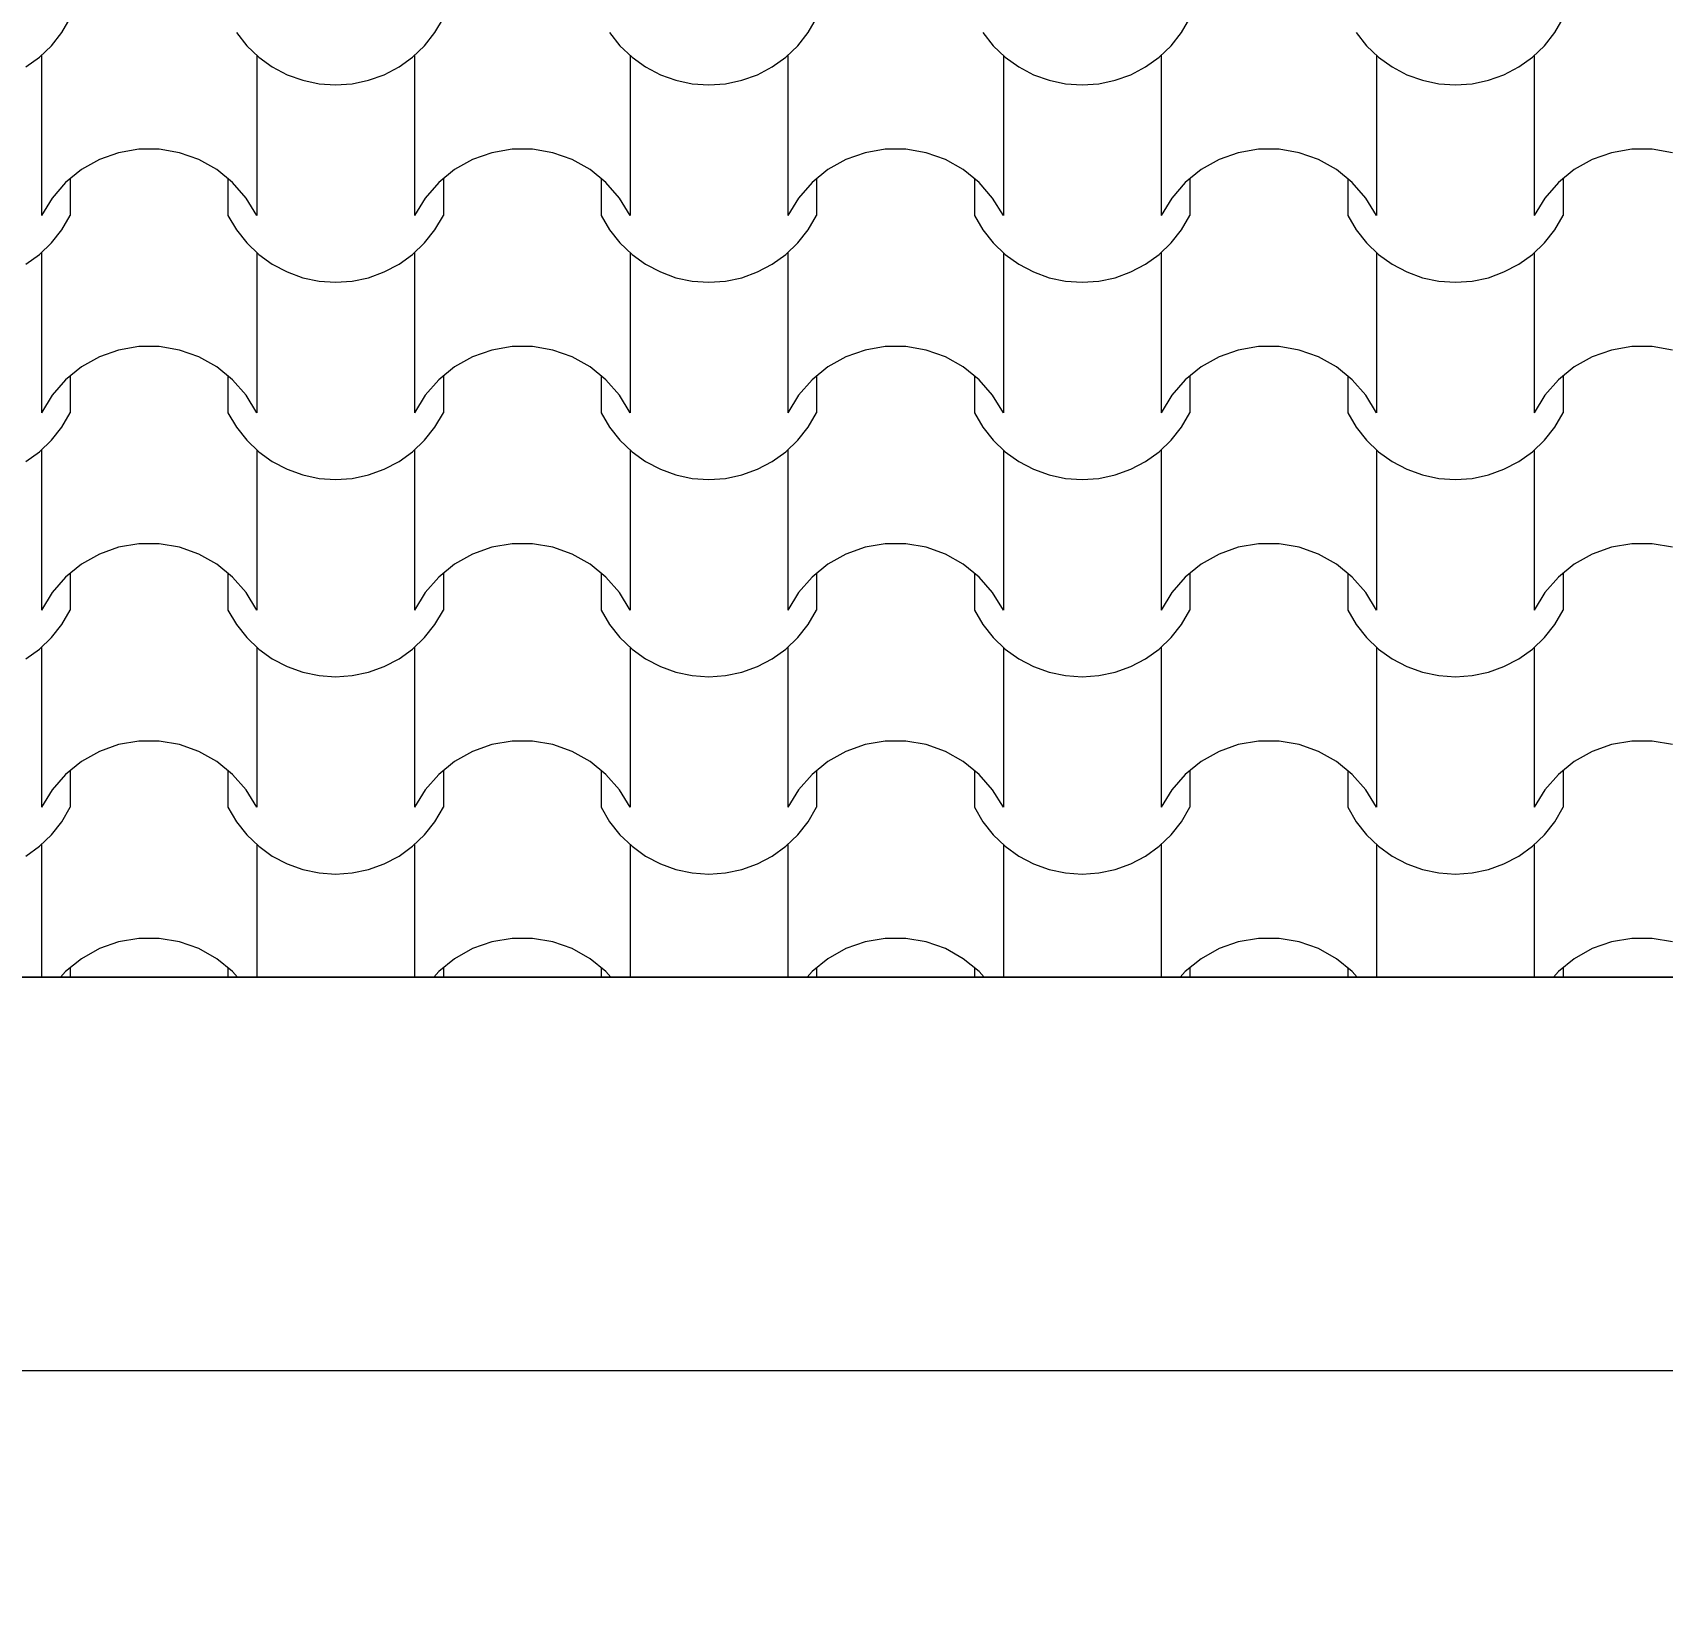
# Model space of a CAD drawing. Header units: millimetres. Extents: x 318905 to 439572, y -5133 to 105868.
# Drawn here: x 362623 to 363865, y 5334 to 6543 of the extents above; entities that cross this region are included whole.
import ezdxf

# ---------------------------------------------------------------- set-up
doc = ezdxf.new("R2010")
doc.units = ezdxf.units.MM
doc.header["$MEASUREMENT"] = 0
for name, color, linetype, lineweight in [('0_Stylo_No__98', 154, 'Continuous', 0), ('2D -  Dessin général_Stylo_No__1', 7, 'Continuous', 5), ('OMBRES_Stylo_No__1', 7, 'Continuous', 5)]:
    doc.layers.add(name, color=color, linetype=linetype, lineweight=lineweight)
doc.layers.add('OMBRES_Stylo_No__82', color=7, linetype='Continuous', lineweight=13, true_color=0xaaaaaa)
doc.styles.add('STYLE_GENERE_3', font='')
doc.styles.get('STYLE_GENERE_3').set_extended_font_data('Arial')
doc.dimstyles.new('STYLE_GENERE__1', dxfattribs={"dimtxt": 200, "dimasz": 142.5, "dimexe": 0.18, "dimexo": 500, "dimgap": 0.09, "dimtad": 0, "dimtih": 1, "dimtoh": 1, "dimlfac": 0.001, "dimzin": 0, "dimdsep": 46, "dimtxsty": 'STYLE_GENERE_3', "dimblk": 'ARROWHEAD_6', "dimblk1": 'ARROWHEAD_6', "dimblk2": 'ARROWHEAD_6', "dimcen": 0.09, "dimclrd": 154, "dimclre": 154, "dimclrt": 154, "dimazin": 0, "dimtfac": 1, "dimtdec": 4, "dimtmove": 0, "dimatfit": 3, "dimfxl": 0, "dimtolj": 1, "dimtzin": 0, "dimarcsym": 0})

# ---------------------------------------------------------------- blocks, each defined once
blk = doc.blocks.new('*X107')
at = {"layer": 'OMBRES_Stylo_No__82', "linetype": 'Continuous'}
for p, q in [((362645.4, 6542.9), (362651.9, 6553.8)), ((362929.9, 6542.9), (362936.4, 6553.8)), ((363214.4, 6542.9), (363220.8, 6553.8)), ((363498.9, 6542.9), (363505.3, 6553.8)), ((363783.4, 6542.9), (363789.8, 6553.8)), ((362637.6, 6532.9), (362645.4, 6542.9)), ((362778.6, 6542.9), (362786.4, 6532.9)), ((362922, 6532.9), (362929.9, 6542.9)), ((363063, 6542.9), (363070.9, 6532.9)), ((363206.5, 6532.9), (363214.4, 6542.9)), ((363347.5, 6542.9), (363355.4, 6532.9)), ((363491, 6532.9), (363498.9, 6542.9)), ((363632, 6542.9), (363639.9, 6532.9)), ((363775.5, 6532.9), (363783.4, 6542.9)), ((362618.1, 6516.7), (362628.4, 6524.1)), ((362628.4, 6524.1), (362637.6, 6532.9)), ((362629.9, 6525.4), (362629.9, 6464.5)), ((362786.4, 6532.9), (362795.6, 6524.1)), ((362794.1, 6525.4), (362794.1, 6464.5)), ((362795.6, 6524.1), (362805.9, 6516.7)), ((362902.5, 6516.7), (362912.8, 6524.1)), ((362912.8, 6524.1), (362922, 6532.9)), ((362914.4, 6525.4), (362914.4, 6464.5)), ((363070.9, 6532.9), (363080.1, 6524.1)), ((363078.6, 6525.4), (363078.6, 6464.5)), ((363080.1, 6524.1), (363090.4, 6516.7)), ((363187, 6516.7), (363197.3, 6524.1)), ((363197.3, 6524.1), (363206.5, 6532.9)), ((363198.8, 6525.4), (363198.8, 6464.5)), ((363355.4, 6532.9), (363364.6, 6524.1)), ((363363.1, 6525.4), (363363.1, 6464.5)), ((363364.6, 6524.1), (363374.9, 6516.7)), ((363471.5, 6516.7), (363481.8, 6524.1)), ((363481.8, 6524.1), (363491, 6532.9)), ((363483.3, 6525.4), (363483.3, 6464.5)), ((363639.9, 6532.9), (363649.1, 6524.1)), ((363647.6, 6525.4), (363647.6, 6464.5)), ((363649.1, 6524.1), (363659.4, 6516.7)), ((363756, 6516.7), (363766.3, 6524.1)), ((363766.3, 6524.1), (363775.5, 6532.9)), ((363767.8, 6525.4), (363767.8, 6464.5)), ((362805.9, 6516.7), (362817.2, 6510.8)), ((362817.2, 6510.8), (362829.1, 6506.5)), ((362879.3, 6506.5), (362891.3, 6510.8)), ((362891.3, 6510.8), (362902.5, 6516.7)), ((363090.4, 6516.7), (363101.7, 6510.8)), ((363101.7, 6510.8), (363113.6, 6506.5)), ((363163.8, 6506.5), (363175.8, 6510.8)), ((363175.8, 6510.8), (363187, 6516.7)), ((363374.9, 6516.7), (363386.1, 6510.8)), ((363386.1, 6510.8), (363398.1, 6506.5)), ((363448.3, 6506.5), (363460.3, 6510.8)), ((363460.3, 6510.8), (363471.5, 6516.7)), ((363659.4, 6516.7), (363670.6, 6510.8)), ((363670.6, 6510.8), (363682.6, 6506.5)), ((363732.8, 6506.5), (363744.7, 6510.8)), ((363744.7, 6510.8), (363756, 6516.7)), ((362829.1, 6506.5), (362841.6, 6503.9)), ((362841.6, 6503.9), (362854.2, 6503)), ((362854.2, 6503), (362866.9, 6503.9)), ((362866.9, 6503.9), (362879.3, 6506.5)), ((363113.6, 6506.5), (363126, 6503.9)), ((363126, 6503.9), (363138.7, 6503)), ((363138.7, 6503), (363151.4, 6503.9)), ((363151.4, 6503.9), (363163.8, 6506.5)), ((363398.1, 6506.5), (363410.5, 6503.9)), ((363410.5, 6503.9), (363423.2, 6503)), ((363423.2, 6503), (363435.9, 6503.9)), ((363435.9, 6503.9), (363448.3, 6506.5)), ((363682.6, 6506.5), (363695, 6503.9)), ((363695, 6503.9), (363707.7, 6503)), ((363707.7, 6503), (363720.4, 6503.9)), ((363720.4, 6503.9), (363732.8, 6506.5)), ((362629.9, 6464.5), (362629.9, 6403.5)), ((362794.1, 6464.5), (362794.1, 6403.5)), ((362914.4, 6464.5), (362914.4, 6403.5)), ((363078.6, 6464.5), (363078.6, 6403.5)), ((363198.8, 6464.5), (363198.8, 6403.5)), ((363363.1, 6464.5), (363363.1, 6403.5)), ((363483.3, 6464.5), (363483.3, 6403.5)), ((363647.6, 6464.5), (363647.6, 6403.5)), ((363767.8, 6464.5), (363767.8, 6403.5)), ((362688.8, 6451.3), (362674.1, 6446.1)), ((362704.2, 6454), (362688.8, 6451.3)), ((362712, 6454), (362704.2, 6454)), ((362719.8, 6454), (362712, 6454)), ((362735.2, 6451.3), (362719.8, 6454)), ((362749.9, 6446.1), (362735.2, 6451.3)), ((362973.3, 6451.3), (362958.5, 6446.1)), ((362988.7, 6454), (362973.3, 6451.3)), ((362996.5, 6454), (362988.7, 6454)), ((363004.3, 6454), (362996.5, 6454)), ((363019.7, 6451.3), (363004.3, 6454)), ((363034.4, 6446.1), (363019.7, 6451.3)), ((363257.7, 6451.3), (363243, 6446.1)), ((363273.1, 6454), (363257.7, 6451.3)), ((363281, 6454), (363273.1, 6454)), ((363288.8, 6454), (363281, 6454)), ((363304.2, 6451.3), (363288.8, 6454)), ((363318.9, 6446.1), (363304.2, 6451.3)), ((363542.2, 6451.3), (363527.5, 6446.1)), ((363557.6, 6454), (363542.2, 6451.3)), ((363565.4, 6454), (363557.6, 6454)), ((363573.3, 6454), (363565.4, 6454)), ((363588.7, 6451.3), (363573.3, 6454)), ((363603.4, 6446.1), (363588.7, 6451.3)), ((363826.7, 6451.3), (363812, 6446.1)), ((363842.1, 6454), (363826.7, 6451.3)), ((363849.9, 6454), (363842.1, 6454)), ((363857.7, 6454), (363849.9, 6454)), ((363873.1, 6451.3), (363857.7, 6454)), ((362660.4, 6438.5), (362648.3, 6428.6)), ((362674.1, 6446.1), (362660.4, 6438.5)), ((362763.6, 6438.5), (362749.9, 6446.1)), ((362775.7, 6428.6), (362763.6, 6438.5)), ((362944.9, 6438.5), (362932.8, 6428.6)), ((362958.5, 6446.1), (362944.9, 6438.5)), ((363048.1, 6438.5), (363034.4, 6446.1)), ((363060.2, 6428.6), (363048.1, 6438.5)), ((363229.4, 6438.5), (363217.3, 6428.6)), ((363243, 6446.1), (363229.4, 6438.5)), ((363332.5, 6438.5), (363318.9, 6446.1)), ((363344.7, 6428.6), (363332.5, 6438.5)), ((363513.9, 6438.5), (363501.7, 6428.6)), ((363527.5, 6446.1), (363513.9, 6438.5)), ((363617, 6438.5), (363603.4, 6446.1)), ((363629.1, 6428.6), (363617, 6438.5)), ((363798.3, 6438.5), (363786.2, 6428.6)), ((363812, 6446.1), (363798.3, 6438.5)), ((362648.3, 6428.6), (362638, 6416.8)), ((362651.9, 6431.5), (362651.9, 6403.5)), ((362772.1, 6431.5), (362772.1, 6403.5)), ((362786, 6416.8), (362775.7, 6428.6)), ((362932.8, 6428.6), (362922.5, 6416.8)), ((362936.4, 6431.5), (362936.4, 6403.5)), ((363056.6, 6431.5), (363056.6, 6403.5)), ((363070.5, 6416.8), (363060.2, 6428.6)), ((363217.3, 6428.6), (363207, 6416.8)), ((363220.8, 6431.5), (363220.8, 6403.5)), ((363341.1, 6431.5), (363341.1, 6403.5)), ((363354.9, 6416.8), (363344.7, 6428.6)), ((363501.7, 6428.6), (363491.5, 6416.8)), ((363505.3, 6431.5), (363505.3, 6403.5)), ((363625.6, 6431.5), (363625.6, 6403.5)), ((363639.4, 6416.8), (363629.1, 6428.6)), ((363786.2, 6428.6), (363775.9, 6416.8)), ((363789.8, 6431.5), (363789.8, 6403.5)), ((362638, 6416.8), (362629.9, 6403.5)), ((362794.1, 6403.5), (362786, 6416.8)), ((362922.5, 6416.8), (362914.4, 6403.5)), ((363078.6, 6403.5), (363070.5, 6416.8)), ((363207, 6416.8), (363198.8, 6403.5)), ((363363.1, 6403.5), (363354.9, 6416.8)), ((363491.5, 6416.8), (363483.3, 6403.5)), ((363647.6, 6403.5), (363639.4, 6416.8)), ((363775.9, 6416.8), (363767.8, 6403.5)), ((362645.4, 6392.5), (362651.9, 6403.5)), ((362772.1, 6403.5), (362778.6, 6392.5)), ((362929.9, 6392.5), (362936.4, 6403.5)), ((363056.6, 6403.5), (363063, 6392.5)), ((363214.4, 6392.5), (363220.8, 6403.5)), ((363341.1, 6403.5), (363347.5, 6392.5)), ((363498.9, 6392.5), (363505.3, 6403.5)), ((363625.6, 6403.5), (363632, 6392.5)), ((363783.4, 6392.5), (363789.8, 6403.5)), ((362637.6, 6382.6), (362645.4, 6392.5)), ((362778.6, 6392.5), (362786.4, 6382.6)), ((362922, 6382.6), (362929.9, 6392.5)), ((363063, 6392.5), (363070.9, 6382.6)), ((363206.5, 6382.6), (363214.4, 6392.5)), ((363347.5, 6392.5), (363355.4, 6382.6)), ((363491, 6382.6), (363498.9, 6392.5)), ((363632, 6392.5), (363639.9, 6382.6)), ((363775.5, 6382.6), (363783.4, 6392.5)), ((362618.1, 6366.4), (362628.4, 6373.8)), ((362628.4, 6373.8), (362637.6, 6382.6)), ((362629.9, 6375.1), (362629.9, 6314.1)), ((362786.4, 6382.6), (362795.6, 6373.8)), ((362794.1, 6375.1), (362794.1, 6314.1)), ((362795.6, 6373.8), (362805.9, 6366.4)), ((362902.5, 6366.4), (362912.8, 6373.8)), ((362912.8, 6373.8), (362922, 6382.6)), ((362914.4, 6375.1), (362914.4, 6314.1)), ((363070.9, 6382.6), (363080.1, 6373.8)), ((363078.6, 6375.1), (363078.6, 6314.1)), ((363080.1, 6373.8), (363090.4, 6366.4)), ((363187, 6366.4), (363197.3, 6373.8)), ((363197.3, 6373.8), (363206.5, 6382.6)), ((363198.8, 6375.1), (363198.8, 6314.1)), ((363355.4, 6382.6), (363364.6, 6373.8)), ((363363.1, 6375.1), (363363.1, 6314.1)), ((363364.6, 6373.8), (363374.9, 6366.4)), ((363471.5, 6366.4), (363481.8, 6373.8)), ((363481.8, 6373.8), (363491, 6382.6)), ((363483.3, 6375.1), (363483.3, 6314.1)), ((363639.9, 6382.6), (363649.1, 6373.8)), ((363647.6, 6375.1), (363647.6, 6314.1)), ((363649.1, 6373.8), (363659.4, 6366.4)), ((363756, 6366.4), (363766.3, 6373.8)), ((363766.3, 6373.8), (363775.5, 6382.6)), ((363767.8, 6375.1), (363767.8, 6314.1)), ((362805.9, 6366.4), (362817.2, 6360.5)), ((362817.2, 6360.5), (362829.1, 6356.1)), ((362879.3, 6356.1), (362891.3, 6360.5)), ((362891.3, 6360.5), (362902.5, 6366.4)), ((363090.4, 6366.4), (363101.7, 6360.5)), ((363101.7, 6360.5), (363113.6, 6356.1)), ((363163.8, 6356.1), (363175.8, 6360.5)), ((363175.8, 6360.5), (363187, 6366.4)), ((363374.9, 6366.4), (363386.1, 6360.5)), ((363386.1, 6360.5), (363398.1, 6356.1)), ((363448.3, 6356.1), (363460.3, 6360.5)), ((363460.3, 6360.5), (363471.5, 6366.4)), ((363659.4, 6366.4), (363670.6, 6360.5)), ((363670.6, 6360.5), (363682.6, 6356.1)), ((363732.8, 6356.1), (363744.7, 6360.5)), ((363744.7, 6360.5), (363756, 6366.4)), ((362829.1, 6356.1), (362841.6, 6353.5)), ((362841.6, 6353.5), (362854.2, 6352.6)), ((362854.2, 6352.6), (362866.9, 6353.5)), ((362866.9, 6353.5), (362879.3, 6356.1)), ((363113.6, 6356.1), (363126, 6353.5)), ((363126, 6353.5), (363138.7, 6352.6)), ((363138.7, 6352.6), (363151.4, 6353.5)), ((363151.4, 6353.5), (363163.8, 6356.1)), ((363398.1, 6356.1), (363410.5, 6353.5)), ((363410.5, 6353.5), (363423.2, 6352.6)), ((363423.2, 6352.6), (363435.9, 6353.5)), ((363435.9, 6353.5), (363448.3, 6356.1)), ((363682.6, 6356.1), (363695, 6353.5)), ((363695, 6353.5), (363707.7, 6352.6)), ((363707.7, 6352.6), (363720.4, 6353.5)), ((363720.4, 6353.5), (363732.8, 6356.1)), ((362629.9, 6314.1), (362629.9, 6253.1)), ((362794.1, 6314.1), (362794.1, 6253.1)), ((362914.4, 6314.1), (362914.4, 6253.1)), ((363078.6, 6314.1), (363078.6, 6253.1)), ((363198.8, 6314.1), (363198.8, 6253.1)), ((363363.1, 6314.1), (363363.1, 6253.1)), ((363483.3, 6314.1), (363483.3, 6253.1)), ((363647.6, 6314.1), (363647.6, 6253.1)), ((363767.8, 6314.1), (363767.8, 6253.1)), ((362688.8, 6301), (362674.1, 6295.8)), ((362704.2, 6303.7), (362688.8, 6301)), ((362712, 6303.7), (362704.2, 6303.7)), ((362719.8, 6303.7), (362712, 6303.7)), ((362735.2, 6301), (362719.8, 6303.7)), ((362749.9, 6295.8), (362735.2, 6301)), ((362973.3, 6301), (362958.5, 6295.8)), ((362988.7, 6303.7), (362973.3, 6301)), ((362996.5, 6303.7), (362988.7, 6303.7)), ((363004.3, 6303.7), (362996.5, 6303.7)), ((363019.7, 6301), (363004.3, 6303.7)), ((363034.4, 6295.8), (363019.7, 6301)), ((363257.7, 6301), (363243, 6295.8)), ((363273.1, 6303.7), (363257.7, 6301)), ((363281, 6303.7), (363273.1, 6303.7)), ((363288.8, 6303.7), (363281, 6303.7)), ((363304.2, 6301), (363288.8, 6303.7)), ((363318.9, 6295.8), (363304.2, 6301)), ((363542.2, 6301), (363527.5, 6295.8)), ((363557.6, 6303.7), (363542.2, 6301)), ((363565.4, 6303.7), (363557.6, 6303.7)), ((363573.3, 6303.7), (363565.4, 6303.7)), ((363588.7, 6301), (363573.3, 6303.7)), ((363603.4, 6295.8), (363588.7, 6301)), ((363826.7, 6301), (363812, 6295.8)), ((363842.1, 6303.7), (363826.7, 6301)), ((363849.9, 6303.7), (363842.1, 6303.7)), ((363857.7, 6303.7), (363849.9, 6303.7)), ((363873.1, 6301), (363857.7, 6303.7)), ((362660.4, 6288.1), (362648.3, 6278.3)), ((362674.1, 6295.8), (362660.4, 6288.1)), ((362763.6, 6288.1), (362749.9, 6295.8)), ((362775.7, 6278.3), (362763.6, 6288.1)), ((362944.9, 6288.1), (362932.8, 6278.3)), ((362958.5, 6295.8), (362944.9, 6288.1)), ((363048.1, 6288.1), (363034.4, 6295.8)), ((363060.2, 6278.3), (363048.1, 6288.1)), ((363229.4, 6288.1), (363217.3, 6278.3)), ((363243, 6295.8), (363229.4, 6288.1)), ((363332.5, 6288.1), (363318.9, 6295.8)), ((363344.7, 6278.3), (363332.5, 6288.1)), ((363513.9, 6288.1), (363501.7, 6278.3)), ((363527.5, 6295.8), (363513.9, 6288.1)), ((363617, 6288.1), (363603.4, 6295.8)), ((363629.1, 6278.3), (363617, 6288.1)), ((363798.3, 6288.1), (363786.2, 6278.3)), ((363812, 6295.8), (363798.3, 6288.1)), ((362648.3, 6278.3), (362638, 6266.5)), ((362651.9, 6281.2), (362651.9, 6253.1)), ((362772.1, 6281.2), (362772.1, 6253.1)), ((362786, 6266.5), (362775.7, 6278.3)), ((362932.8, 6278.3), (362922.5, 6266.5)), ((362936.4, 6281.2), (362936.4, 6253.1)), ((363056.6, 6281.2), (363056.6, 6253.1)), ((363070.5, 6266.5), (363060.2, 6278.3)), ((363217.3, 6278.3), (363207, 6266.5)), ((363220.8, 6281.2), (363220.8, 6253.1)), ((363341.1, 6281.2), (363341.1, 6253.1)), ((363354.9, 6266.5), (363344.7, 6278.3)), ((363501.7, 6278.3), (363491.5, 6266.5)), ((363505.3, 6281.2), (363505.3, 6253.1)), ((363625.6, 6281.2), (363625.6, 6253.1)), ((363639.4, 6266.5), (363629.1, 6278.3)), ((363786.2, 6278.3), (363775.9, 6266.5)), ((363789.8, 6281.2), (363789.8, 6253.1)), ((362638, 6266.5), (362629.9, 6253.1)), ((362794.1, 6253.1), (362786, 6266.5)), ((362922.5, 6266.5), (362914.4, 6253.1)), ((363078.6, 6253.1), (363070.5, 6266.5)), ((363207, 6266.5), (363198.8, 6253.1)), ((363363.1, 6253.1), (363354.9, 6266.5)), ((363491.5, 6266.5), (363483.3, 6253.1)), ((363647.6, 6253.1), (363639.4, 6266.5)), ((363775.9, 6266.5), (363767.8, 6253.1)), ((362645.4, 6242.2), (362651.9, 6253.1)), ((362772.1, 6253.1), (362778.6, 6242.2)), ((362929.9, 6242.2), (362936.4, 6253.1)), ((363056.6, 6253.1), (363063, 6242.2)), ((363214.4, 6242.2), (363220.8, 6253.1)), ((363341.1, 6253.1), (363347.5, 6242.2)), ((363498.9, 6242.2), (363505.3, 6253.1)), ((363625.6, 6253.1), (363632, 6242.2)), ((363783.4, 6242.2), (363789.8, 6253.1)), ((362637.6, 6232.2), (362645.4, 6242.2)), ((362778.6, 6242.2), (362786.4, 6232.2)), ((362922, 6232.2), (362929.9, 6242.2)), ((363063, 6242.2), (363070.9, 6232.2)), ((363206.5, 6232.2), (363214.4, 6242.2)), ((363347.5, 6242.2), (363355.4, 6232.2)), ((363491, 6232.2), (363498.9, 6242.2)), ((363632, 6242.2), (363639.9, 6232.2)), ((363775.5, 6232.2), (363783.4, 6242.2)), ((362628.4, 6223.5), (362637.6, 6232.2)), ((362629.9, 6224.7), (362629.9, 6163.8)), ((362786.4, 6232.2), (362795.6, 6223.5)), ((362794.1, 6224.7), (362794.1, 6163.8)), ((362912.8, 6223.5), (362922, 6232.2)), ((362914.4, 6224.7), (362914.4, 6163.8)), ((363070.9, 6232.2), (363080.1, 6223.5)), ((363078.6, 6224.7), (363078.6, 6163.8)), ((363197.3, 6223.5), (363206.5, 6232.2)), ((363198.8, 6224.7), (363198.8, 6163.8)), ((363355.4, 6232.2), (363364.6, 6223.5)), ((363363.1, 6224.7), (363363.1, 6163.8)), ((363481.8, 6223.5), (363491, 6232.2)), ((363483.3, 6224.7), (363483.3, 6163.8)), ((363639.9, 6232.2), (363649.1, 6223.5)), ((363647.6, 6224.7), (363647.6, 6163.8)), ((363766.3, 6223.5), (363775.5, 6232.2)), ((363767.8, 6224.7), (363767.8, 6163.8)), ((362618.1, 6216), (362628.4, 6223.5)), ((362795.6, 6223.5), (362805.9, 6216)), ((362805.9, 6216), (362817.2, 6210.1)), ((362891.3, 6210.1), (362902.5, 6216)), ((362902.5, 6216), (362912.8, 6223.5)), ((363080.1, 6223.5), (363090.4, 6216)), ((363090.4, 6216), (363101.7, 6210.1)), ((363175.8, 6210.1), (363187, 6216)), ((363187, 6216), (363197.3, 6223.5)), ((363364.6, 6223.5), (363374.9, 6216)), ((363374.9, 6216), (363386.1, 6210.1)), ((363460.3, 6210.1), (363471.5, 6216)), ((363471.5, 6216), (363481.8, 6223.5)), ((363649.1, 6223.5), (363659.4, 6216)), ((363659.4, 6216), (363670.6, 6210.1)), ((363744.7, 6210.1), (363756, 6216)), ((363756, 6216), (363766.3, 6223.5)), ((362817.2, 6210.1), (362829.1, 6205.8)), ((362829.1, 6205.8), (362841.6, 6203.2)), ((362841.6, 6203.2), (362854.2, 6202.3)), ((362854.2, 6202.3), (362866.9, 6203.2)), ((362866.9, 6203.2), (362879.3, 6205.8)), ((362879.3, 6205.8), (362891.3, 6210.1)), ((363101.7, 6210.1), (363113.6, 6205.8)), ((363113.6, 6205.8), (363126, 6203.2)), ((363126, 6203.2), (363138.7, 6202.3)), ((363138.7, 6202.3), (363151.4, 6203.2)), ((363151.4, 6203.2), (363163.8, 6205.8)), ((363163.8, 6205.8), (363175.8, 6210.1)), ((363386.1, 6210.1), (363398.1, 6205.8)), ((363398.1, 6205.8), (363410.5, 6203.2)), ((363410.5, 6203.2), (363423.2, 6202.3)), ((363423.2, 6202.3), (363435.9, 6203.2)), ((363435.9, 6203.2), (363448.3, 6205.8)), ((363448.3, 6205.8), (363460.3, 6210.1)), ((363670.6, 6210.1), (363682.6, 6205.8)), ((363682.6, 6205.8), (363695, 6203.2)), ((363695, 6203.2), (363707.7, 6202.3)), ((363707.7, 6202.3), (363720.4, 6203.2)), ((363720.4, 6203.2), (363732.8, 6205.8)), ((363732.8, 6205.8), (363744.7, 6210.1)), ((362629.9, 6163.8), (362629.9, 6102.8)), ((362794.1, 6163.8), (362794.1, 6102.8)), ((362914.4, 6163.8), (362914.4, 6102.8)), ((363078.6, 6163.8), (363078.6, 6102.8)), ((363198.8, 6163.8), (363198.8, 6102.8)), ((363363.1, 6163.8), (363363.1, 6102.8)), ((363483.3, 6163.8), (363483.3, 6102.8)), ((363647.6, 6163.8), (363647.6, 6102.8)), ((363767.8, 6163.8), (363767.8, 6102.8)), ((362688.8, 6150.7), (362674.1, 6145.4)), ((362704.2, 6153.3), (362688.8, 6150.7)), ((362712, 6153.3), (362704.2, 6153.3)), ((362719.8, 6153.3), (362712, 6153.3)), ((362735.2, 6150.7), (362719.8, 6153.3)), ((362749.9, 6145.4), (362735.2, 6150.7)), ((362973.3, 6150.7), (362958.5, 6145.4)), ((362988.7, 6153.3), (362973.3, 6150.7)), ((362996.5, 6153.3), (362988.7, 6153.3)), ((363004.3, 6153.3), (362996.5, 6153.3)), ((363019.7, 6150.7), (363004.3, 6153.3)), ((363034.4, 6145.4), (363019.7, 6150.7)), ((363257.7, 6150.7), (363243, 6145.4)), ((363273.1, 6153.3), (363257.7, 6150.7)), ((363281, 6153.3), (363273.1, 6153.3)), ((363288.8, 6153.3), (363281, 6153.3)), ((363304.2, 6150.7), (363288.8, 6153.3)), ((363318.9, 6145.4), (363304.2, 6150.7)), ((363542.2, 6150.7), (363527.5, 6145.4)), ((363557.6, 6153.3), (363542.2, 6150.7)), ((363565.4, 6153.3), (363557.6, 6153.3)), ((363573.3, 6153.3), (363565.4, 6153.3)), ((363588.7, 6150.7), (363573.3, 6153.3)), ((363603.4, 6145.4), (363588.7, 6150.7)), ((363826.7, 6150.7), (363812, 6145.4)), ((363842.1, 6153.3), (363826.7, 6150.7)), ((363849.9, 6153.3), (363842.1, 6153.3)), ((363857.7, 6153.3), (363849.9, 6153.3)), ((363873.1, 6150.7), (363857.7, 6153.3)), ((362660.4, 6137.8), (362648.3, 6127.9)), ((362674.1, 6145.4), (362660.4, 6137.8)), ((362763.6, 6137.8), (362749.9, 6145.4)), ((362775.7, 6127.9), (362763.6, 6137.8)), ((362944.9, 6137.8), (362932.8, 6127.9)), ((362958.5, 6145.4), (362944.9, 6137.8)), ((363048.1, 6137.8), (363034.4, 6145.4)), ((363060.2, 6127.9), (363048.1, 6137.8)), ((363229.4, 6137.8), (363217.3, 6127.9)), ((363243, 6145.4), (363229.4, 6137.8)), ((363332.5, 6137.8), (363318.9, 6145.4)), ((363344.7, 6127.9), (363332.5, 6137.8)), ((363513.9, 6137.8), (363501.7, 6127.9)), ((363527.5, 6145.4), (363513.9, 6137.8)), ((363617, 6137.8), (363603.4, 6145.4)), ((363629.1, 6127.9), (363617, 6137.8)), ((363798.3, 6137.8), (363786.2, 6127.9)), ((363812, 6145.4), (363798.3, 6137.8)), ((362648.3, 6127.9), (362638, 6116.2)), ((362651.9, 6130.8), (362651.9, 6102.8)), ((362772.1, 6130.8), (362772.1, 6102.8)), ((362786, 6116.2), (362775.7, 6127.9)), ((362932.8, 6127.9), (362922.5, 6116.2)), ((362936.4, 6130.8), (362936.4, 6102.8)), ((363056.6, 6130.8), (363056.6, 6102.8)), ((363070.5, 6116.2), (363060.2, 6127.9)), ((363217.3, 6127.9), (363207, 6116.2)), ((363220.8, 6130.8), (363220.8, 6102.8)), ((363341.1, 6130.8), (363341.1, 6102.8)), ((363354.9, 6116.2), (363344.7, 6127.9)), ((363501.7, 6127.9), (363491.5, 6116.2)), ((363505.3, 6130.8), (363505.3, 6102.8)), ((363625.6, 6130.8), (363625.6, 6102.8)), ((363639.4, 6116.2), (363629.1, 6127.9)), ((363786.2, 6127.9), (363775.9, 6116.2)), ((363789.8, 6130.8), (363789.8, 6102.8)), ((362638, 6116.2), (362629.9, 6102.8)), ((362794.1, 6102.8), (362786, 6116.2)), ((362922.5, 6116.2), (362914.4, 6102.8)), ((363078.6, 6102.8), (363070.5, 6116.2)), ((363207, 6116.2), (363198.8, 6102.8)), ((363363.1, 6102.8), (363354.9, 6116.2)), ((363491.5, 6116.2), (363483.3, 6102.8)), ((363647.6, 6102.8), (363639.4, 6116.2)), ((363775.9, 6116.2), (363767.8, 6102.8)), ((362645.4, 6091.9), (362651.9, 6102.8)), ((362772.1, 6102.8), (362778.6, 6091.9)), ((362929.9, 6091.9), (362936.4, 6102.8)), ((363056.6, 6102.8), (363063, 6091.9)), ((363214.4, 6091.9), (363220.8, 6102.8)), ((363341.1, 6102.8), (363347.5, 6091.9)), ((363498.9, 6091.9), (363505.3, 6102.8)), ((363625.6, 6102.8), (363632, 6091.9)), ((363783.4, 6091.9), (363789.8, 6102.8)), ((362637.6, 6081.9), (362645.4, 6091.9)), ((362778.6, 6091.9), (362786.4, 6081.9)), ((362922, 6081.9), (362929.9, 6091.9)), ((363063, 6091.9), (363070.9, 6081.9)), ((363206.5, 6081.9), (363214.4, 6091.9)), ((363347.5, 6091.9), (363355.4, 6081.9)), ((363491, 6081.9), (363498.9, 6091.9)), ((363632, 6091.9), (363639.9, 6081.9)), ((363775.5, 6081.9), (363783.4, 6091.9)), ((362628.4, 6073.1), (362637.6, 6081.9)), ((362786.4, 6081.9), (362795.6, 6073.1)), ((362912.8, 6073.1), (362922, 6081.9)), ((363070.9, 6081.9), (363080.1, 6073.1)), ((363197.3, 6073.1), (363206.5, 6081.9)), ((363355.4, 6081.9), (363364.6, 6073.1)), ((363481.8, 6073.1), (363491, 6081.9)), ((363639.9, 6081.9), (363649.1, 6073.1)), ((363766.3, 6073.1), (363775.5, 6081.9)), ((362618.1, 6065.7), (362628.4, 6073.1)), ((362629.9, 6074.4), (362629.9, 6013.4)), ((362794.1, 6074.4), (362794.1, 6013.4)), ((362795.6, 6073.1), (362805.9, 6065.7)), ((362805.9, 6065.7), (362817.2, 6059.8)), ((362891.3, 6059.8), (362902.5, 6065.7)), ((362902.5, 6065.7), (362912.8, 6073.1)), ((362914.4, 6074.4), (362914.4, 6013.4)), ((363078.6, 6074.4), (363078.6, 6013.4)), ((363080.1, 6073.1), (363090.4, 6065.7)), ((363090.4, 6065.7), (363101.7, 6059.8)), ((363175.8, 6059.8), (363187, 6065.7)), ((363187, 6065.7), (363197.3, 6073.1)), ((363198.8, 6074.4), (363198.8, 6013.4)), ((363363.1, 6074.4), (363363.1, 6013.4)), ((363364.6, 6073.1), (363374.9, 6065.7)), ((363374.9, 6065.7), (363386.1, 6059.8)), ((363460.3, 6059.8), (363471.5, 6065.7)), ((363471.5, 6065.7), (363481.8, 6073.1)), ((363483.3, 6074.4), (363483.3, 6013.4)), ((363647.6, 6074.4), (363647.6, 6013.4)), ((363649.1, 6073.1), (363659.4, 6065.7)), ((363659.4, 6065.7), (363670.6, 6059.8)), ((363744.7, 6059.8), (363756, 6065.7)), ((363756, 6065.7), (363766.3, 6073.1)), ((363767.8, 6074.4), (363767.8, 6013.4)), ((362817.2, 6059.8), (362829.1, 6055.5)), ((362829.1, 6055.5), (362841.6, 6052.9)), ((362841.6, 6052.9), (362854.2, 6052)), ((362854.2, 6052), (362866.9, 6052.9)), ((362866.9, 6052.9), (362879.3, 6055.5)), ((362879.3, 6055.5), (362891.3, 6059.8)), ((363101.7, 6059.8), (363113.6, 6055.5)), ((363113.6, 6055.5), (363126, 6052.9)), ((363126, 6052.9), (363138.7, 6052)), ((363138.7, 6052), (363151.4, 6052.9)), ((363151.4, 6052.9), (363163.8, 6055.5)), ((363163.8, 6055.5), (363175.8, 6059.8)), ((363386.1, 6059.8), (363398.1, 6055.5)), ((363398.1, 6055.5), (363410.5, 6052.9)), ((363410.5, 6052.9), (363423.2, 6052)), ((363423.2, 6052), (363435.9, 6052.9)), ((363435.9, 6052.9), (363448.3, 6055.5)), ((363448.3, 6055.5), (363460.3, 6059.8)), ((363670.6, 6059.8), (363682.6, 6055.5)), ((363682.6, 6055.5), (363695, 6052.9)), ((363695, 6052.9), (363707.7, 6052)), ((363707.7, 6052), (363720.4, 6052.9)), ((363720.4, 6052.9), (363732.8, 6055.5)), ((363732.8, 6055.5), (363744.7, 6059.8)), ((362629.9, 6013.4), (362629.9, 5952.5)), ((362794.1, 6013.4), (362794.1, 5952.5)), ((362914.4, 6013.4), (362914.4, 5952.5)), ((363078.6, 6013.4), (363078.6, 5952.5)), ((363198.8, 6013.4), (363198.8, 5952.5)), ((363363.1, 6013.4), (363363.1, 5952.5)), ((363483.3, 6013.4), (363483.3, 5952.5)), ((363647.6, 6013.4), (363647.6, 5952.5)), ((363767.8, 6013.4), (363767.8, 5952.5)), ((362688.8, 6000.3), (362674.1, 5995.1)), ((362704.2, 6003), (362688.8, 6000.3)), ((362712, 6003), (362704.2, 6003)), ((362719.8, 6003), (362712, 6003)), ((362735.2, 6000.3), (362719.8, 6003)), ((362749.9, 5995.1), (362735.2, 6000.3)), ((362973.3, 6000.3), (362958.5, 5995.1)), ((362988.7, 6003), (362973.3, 6000.3)), ((362996.5, 6003), (362988.7, 6003)), ((363004.3, 6003), (362996.5, 6003)), ((363019.7, 6000.3), (363004.3, 6003)), ((363034.4, 5995.1), (363019.7, 6000.3)), ((363257.7, 6000.3), (363243, 5995.1)), ((363273.1, 6003), (363257.7, 6000.3)), ((363281, 6003), (363273.1, 6003)), ((363288.8, 6003), (363281, 6003)), ((363304.2, 6000.3), (363288.8, 6003)), ((363318.9, 5995.1), (363304.2, 6000.3)), ((363542.2, 6000.3), (363527.5, 5995.1)), ((363557.6, 6003), (363542.2, 6000.3)), ((363565.4, 6003), (363557.6, 6003)), ((363573.3, 6003), (363565.4, 6003)), ((363588.7, 6000.3), (363573.3, 6003)), ((363603.4, 5995.1), (363588.7, 6000.3)), ((363826.7, 6000.3), (363812, 5995.1)), ((363842.1, 6003), (363826.7, 6000.3)), ((363849.9, 6003), (363842.1, 6003)), ((363857.7, 6003), (363849.9, 6003)), ((363873.1, 6000.3), (363857.7, 6003)), ((362674.1, 5995.1), (362660.4, 5987.4)), ((362763.6, 5987.4), (362749.9, 5995.1)), ((362958.5, 5995.1), (362944.9, 5987.4)), ((363048.1, 5987.4), (363034.4, 5995.1)), ((363243, 5995.1), (363229.4, 5987.4)), ((363332.5, 5987.4), (363318.9, 5995.1)), ((363527.5, 5995.1), (363513.9, 5987.4)), ((363617, 5987.4), (363603.4, 5995.1)), ((363812, 5995.1), (363798.3, 5987.4)), ((362648.3, 5977.6), (362638, 5965.8)), ((362660.4, 5987.4), (362648.3, 5977.6)), ((362651.9, 5980.5), (362651.9, 5952.5)), ((362775.7, 5977.6), (362763.6, 5987.4)), ((362772.1, 5980.5), (362772.1, 5952.5)), ((362786, 5965.8), (362775.7, 5977.6)), ((362932.8, 5977.6), (362922.5, 5965.8)), ((362944.9, 5987.4), (362932.8, 5977.6)), ((362936.4, 5980.5), (362936.4, 5952.5)), ((363060.2, 5977.6), (363048.1, 5987.4)), ((363056.6, 5980.5), (363056.6, 5952.5)), ((363070.5, 5965.8), (363060.2, 5977.6)), ((363217.3, 5977.6), (363207, 5965.8)), ((363229.4, 5987.4), (363217.3, 5977.6)), ((363220.8, 5980.5), (363220.8, 5952.5)), ((363344.7, 5977.6), (363332.5, 5987.4)), ((363341.1, 5980.5), (363341.1, 5952.5)), ((363354.9, 5965.8), (363344.7, 5977.6)), ((363501.7, 5977.6), (363491.5, 5965.8)), ((363513.9, 5987.4), (363501.7, 5977.6)), ((363505.3, 5980.5), (363505.3, 5952.5)), ((363629.1, 5977.6), (363617, 5987.4)), ((363625.6, 5980.5), (363625.6, 5952.5)), ((363639.4, 5965.8), (363629.1, 5977.6)), ((363786.2, 5977.6), (363775.9, 5965.8)), ((363798.3, 5987.4), (363786.2, 5977.6)), ((363789.8, 5980.5), (363789.8, 5952.5)), ((362638, 5965.8), (362629.9, 5952.5)), ((362794.1, 5952.5), (362786, 5965.8)), ((362922.5, 5965.8), (362914.4, 5952.5)), ((363078.6, 5952.5), (363070.5, 5965.8)), ((363207, 5965.8), (363198.8, 5952.5)), ((363363.1, 5952.5), (363354.9, 5965.8)), ((363491.5, 5965.8), (363483.3, 5952.5)), ((363647.6, 5952.5), (363639.4, 5965.8)), ((363775.9, 5965.8), (363767.8, 5952.5)), ((362645.4, 5941.5), (362651.9, 5952.5)), ((362772.1, 5952.5), (362778.6, 5941.5)), ((362929.9, 5941.5), (362936.4, 5952.5)), ((363056.6, 5952.5), (363063, 5941.5)), ((363214.4, 5941.5), (363220.8, 5952.5)), ((363341.1, 5952.5), (363347.5, 5941.5)), ((363498.9, 5941.5), (363505.3, 5952.5)), ((363625.6, 5952.5), (363632, 5941.5)), ((363783.4, 5941.5), (363789.8, 5952.5)), ((362637.6, 5931.6), (362645.4, 5941.5)), ((362778.6, 5941.5), (362786.4, 5931.6)), ((362922, 5931.6), (362929.9, 5941.5)), ((363063, 5941.5), (363070.9, 5931.6)), ((363206.5, 5931.6), (363214.4, 5941.5)), ((363347.5, 5941.5), (363355.4, 5931.6)), ((363491, 5931.6), (363498.9, 5941.5)), ((363632, 5941.5), (363639.9, 5931.6)), ((363775.5, 5931.6), (363783.4, 5941.5)), ((362628.4, 5922.8), (362637.6, 5931.6)), ((362786.4, 5931.6), (362795.6, 5922.8)), ((362912.8, 5922.8), (362922, 5931.6)), ((363070.9, 5931.6), (363080.1, 5922.8)), ((363197.3, 5922.8), (363206.5, 5931.6)), ((363355.4, 5931.6), (363364.6, 5922.8)), ((363481.8, 5922.8), (363491, 5931.6)), ((363639.9, 5931.6), (363649.1, 5922.8)), ((363766.3, 5922.8), (363775.5, 5931.6)), ((362618.1, 5915.4), (362628.4, 5922.8)), ((362629.9, 5924.1), (362629.9, 5863.1)), ((362794.1, 5924.1), (362794.1, 5863.1)), ((362795.6, 5922.8), (362805.9, 5915.4)), ((362805.9, 5915.4), (362817.2, 5909.5)), ((362891.3, 5909.5), (362902.5, 5915.4)), ((362902.5, 5915.4), (362912.8, 5922.8)), ((362914.4, 5924.1), (362914.4, 5863.1)), ((363078.6, 5924.1), (363078.6, 5863.1)), ((363080.1, 5922.8), (363090.4, 5915.4)), ((363090.4, 5915.4), (363101.7, 5909.5)), ((363175.8, 5909.5), (363187, 5915.4)), ((363187, 5915.4), (363197.3, 5922.8)), ((363198.8, 5924.1), (363198.8, 5863.1)), ((363363.1, 5924.1), (363363.1, 5863.1)), ((363364.6, 5922.8), (363374.9, 5915.4)), ((363374.9, 5915.4), (363386.1, 5909.5)), ((363460.3, 5909.5), (363471.5, 5915.4)), ((363471.5, 5915.4), (363481.8, 5922.8)), ((363483.3, 5924.1), (363483.3, 5863.1)), ((363647.6, 5924.1), (363647.6, 5863.1)), ((363649.1, 5922.8), (363659.4, 5915.4)), ((363659.4, 5915.4), (363670.6, 5909.5)), ((363744.7, 5909.5), (363756, 5915.4)), ((363756, 5915.4), (363766.3, 5922.8)), ((363767.8, 5924.1), (363767.8, 5863.1)), ((362817.2, 5909.5), (362829.1, 5905.1)), ((362829.1, 5905.1), (362841.6, 5902.5)), ((362841.6, 5902.5), (362854.2, 5901.6)), ((362854.2, 5901.6), (362866.9, 5902.5)), ((362866.9, 5902.5), (362879.3, 5905.1)), ((362879.3, 5905.1), (362891.3, 5909.5)), ((363101.7, 5909.5), (363113.6, 5905.1)), ((363113.6, 5905.1), (363126, 5902.5)), ((363126, 5902.5), (363138.7, 5901.6)), ((363138.7, 5901.6), (363151.4, 5902.5)), ((363151.4, 5902.5), (363163.8, 5905.1)), ((363163.8, 5905.1), (363175.8, 5909.5)), ((363386.1, 5909.5), (363398.1, 5905.1)), ((363398.1, 5905.1), (363410.5, 5902.5)), ((363410.5, 5902.5), (363423.2, 5901.6)), ((363423.2, 5901.6), (363435.9, 5902.5)), ((363435.9, 5902.5), (363448.3, 5905.1)), ((363448.3, 5905.1), (363460.3, 5909.5)), ((363670.6, 5909.5), (363682.6, 5905.1)), ((363682.6, 5905.1), (363695, 5902.5)), ((363695, 5902.5), (363707.7, 5901.6)), ((363707.7, 5901.6), (363720.4, 5902.5)), ((363720.4, 5902.5), (363732.8, 5905.1)), ((363732.8, 5905.1), (363744.7, 5909.5)), ((362629.9, 5863.1), (362629.9, 5823)), ((362704.2, 5852.6), (362688.8, 5850)), ((362712, 5852.6), (362704.2, 5852.6)), ((362719.8, 5852.6), (362712, 5852.6)), ((362735.2, 5850), (362719.8, 5852.6)), ((362794.1, 5863.1), (362794.1, 5823)), ((362914.4, 5863.1), (362914.4, 5823)), ((362988.7, 5852.6), (362973.3, 5850)), ((362996.5, 5852.6), (362988.7, 5852.6)), ((363004.3, 5852.6), (362996.5, 5852.6)), ((363019.7, 5850), (363004.3, 5852.6)), ((363078.6, 5863.1), (363078.6, 5823)), ((363198.8, 5863.1), (363198.8, 5823)), ((363273.1, 5852.6), (363257.7, 5850)), ((363281, 5852.6), (363273.1, 5852.6)), ((363288.8, 5852.6), (363281, 5852.6)), ((363304.2, 5850), (363288.8, 5852.6)), ((363363.1, 5863.1), (363363.1, 5823)), ((363483.3, 5863.1), (363483.3, 5823)), ((363557.6, 5852.6), (363542.2, 5850)), ((363565.4, 5852.6), (363557.6, 5852.6)), ((363573.3, 5852.6), (363565.4, 5852.6)), ((363588.7, 5850), (363573.3, 5852.6)), ((363647.6, 5863.1), (363647.6, 5823)), ((363767.8, 5863.1), (363767.8, 5823)), ((363842.1, 5852.6), (363826.7, 5850)), ((363849.9, 5852.6), (363842.1, 5852.6)), ((363857.7, 5852.6), (363849.9, 5852.6)), ((363873.1, 5850), (363857.7, 5852.6)), ((362674.1, 5844.8), (362660.4, 5837.1)), ((362688.8, 5850), (362674.1, 5844.8)), ((362749.9, 5844.8), (362735.2, 5850)), ((362763.6, 5837.1), (362749.9, 5844.8)), ((362958.5, 5844.8), (362944.9, 5837.1)), ((362973.3, 5850), (362958.5, 5844.8)), ((363034.4, 5844.8), (363019.7, 5850)), ((363048.1, 5837.1), (363034.4, 5844.8)), ((363243, 5844.8), (363229.4, 5837.1)), ((363257.7, 5850), (363243, 5844.8)), ((363318.9, 5844.8), (363304.2, 5850)), ((363332.5, 5837.1), (363318.9, 5844.8)), ((363527.5, 5844.8), (363513.9, 5837.1)), ((363542.2, 5850), (363527.5, 5844.8)), ((363603.4, 5844.8), (363588.7, 5850)), ((363617, 5837.1), (363603.4, 5844.8)), ((363812, 5844.8), (363798.3, 5837.1)), ((363826.7, 5850), (363812, 5844.8)), ((362648.3, 5827.3), (362644.6, 5823)), ((362660.4, 5837.1), (362648.3, 5827.3)), ((362651.9, 5830.2), (362651.9, 5823)), ((362775.7, 5827.3), (362763.6, 5837.1)), ((362772.1, 5830.2), (362772.1, 5823)), ((362779.4, 5823), (362775.7, 5827.3)), ((362932.8, 5827.3), (362929, 5823)), ((362944.9, 5837.1), (362932.8, 5827.3)), ((362936.4, 5830.2), (362936.4, 5823)), ((363060.2, 5827.3), (363048.1, 5837.1)), ((363056.6, 5830.2), (363056.6, 5823)), ((363063.9, 5823), (363060.2, 5827.3)), ((363217.3, 5827.3), (363213.5, 5823)), ((363229.4, 5837.1), (363217.3, 5827.3)), ((363220.8, 5830.2), (363220.8, 5823)), ((363344.7, 5827.3), (363332.5, 5837.1)), ((363341.1, 5830.2), (363341.1, 5823)), ((363348.4, 5823), (363344.7, 5827.3)), ((363501.7, 5827.3), (363498, 5823)), ((363513.9, 5837.1), (363501.7, 5827.3)), ((363505.3, 5830.2), (363505.3, 5823)), ((363629.1, 5827.3), (363617, 5837.1)), ((363625.6, 5830.2), (363625.6, 5823)), ((363632.9, 5823), (363629.1, 5827.3)), ((363786.2, 5827.3), (363782.5, 5823)), ((363798.3, 5837.1), (363786.2, 5827.3)), ((363789.8, 5830.2), (363789.8, 5823))]:
    blk.add_line(p, q, dxfattribs=at)
blk = doc.blocks.new('Hachure_26', base_point=(0, 4000))
at = {"layer": 'OMBRES_Stylo_No__1', "linetype": 'Continuous'}
blk.add_line((361366.4, 5823), (369844.5, 5823), dxfattribs=at)
at = {"layer": 'OMBRES_Stylo_No__82', "linetype": 'Continuous'}
blk.add_blockref('*X107', (0, 0), dxfattribs=at)
blk = doc.blocks.new('*D124')
at = {"layer": '0_Stylo_No__98', "linetype": 'Continuous'}
for p, q in [((352187.7, 7634.5), (352187.7, 7747)), ((352262.7, 7559.5), (352112.7, 7709.5)), ((352687.7, 7634.5), (352047.1, 7634.5)), ((352187.7, 3678.3), (352187.7, 7634.5)), ((352187.7, -552.4), (352187.7, 3403.7)), ((352112.7, -477.4), (352262.7, -627.4)), ((352328.3, -552.4), (351687.7, -552.4)), ((352187.7, -664.9), (352187.7, -552.4))]:
    blk.add_line(p, q, dxfattribs=at)
at = {"layer": '0_Stylo_No__98', "insert": (351920.8, 3441), "char_height": 200, "attachment_point": 7, "style": 'STYLE_GENERE_3'}
blk.add_mtext('\\A1;{\\pql;\\fArial|b0|i0|c0|p34;8,19}', dxfattribs=at)
blk = doc.blocks.new('ARROWHEAD_6')
at = {"color": 0, "linetype": 'Continuous', "lineweight": 0}
for p, q in [((-0.5, -0.5), (0.5, 0.5)), ((0, 0), (-1, 0))]:
    blk.add_line(p, q, dxfattribs=at)

msp = doc.modelspace()

# ---------------------------------------------------------------- linework, layer by layer
at = {"layer": '2D -  Dessin général_Stylo_No__1', "linetype": 'Continuous'}
for p, q in [((369844.465, 5822.959), (354049.368, 5823.012)), ((369844.465, 5522.959), (354049.368, 5523.012))]:
    msp.add_line(p, q, dxfattribs=at)

# ---------------------------------------------------------------- block references
at = {"layer": 'OMBRES_Stylo_No__82', "linetype": 'Continuous'}
msp.add_blockref('Hachure_26', (0, 4000), dxfattribs=at)

# ---------------------------------------------------------------- dimensions: what is measured, and where the dimension line sits
at = {"color": 154, "linetype": 'Continuous', "lineweight": 0}
dim = msp.add_linear_dim(base=(352187.679, 7634.463), p1=(352187.679, -552.434), p2=(369844.465, 7634.463), angle=90, dimstyle='STYLE_GENERE__1', dxfattribs=at)
dim.commit()
dim.dimension.update_dxf_attribs({"geometry": '*D124', "text_midpoint": (352215.877, 3541.014), "dimtype": 160})

doc.saveas('drawing.dxf')
